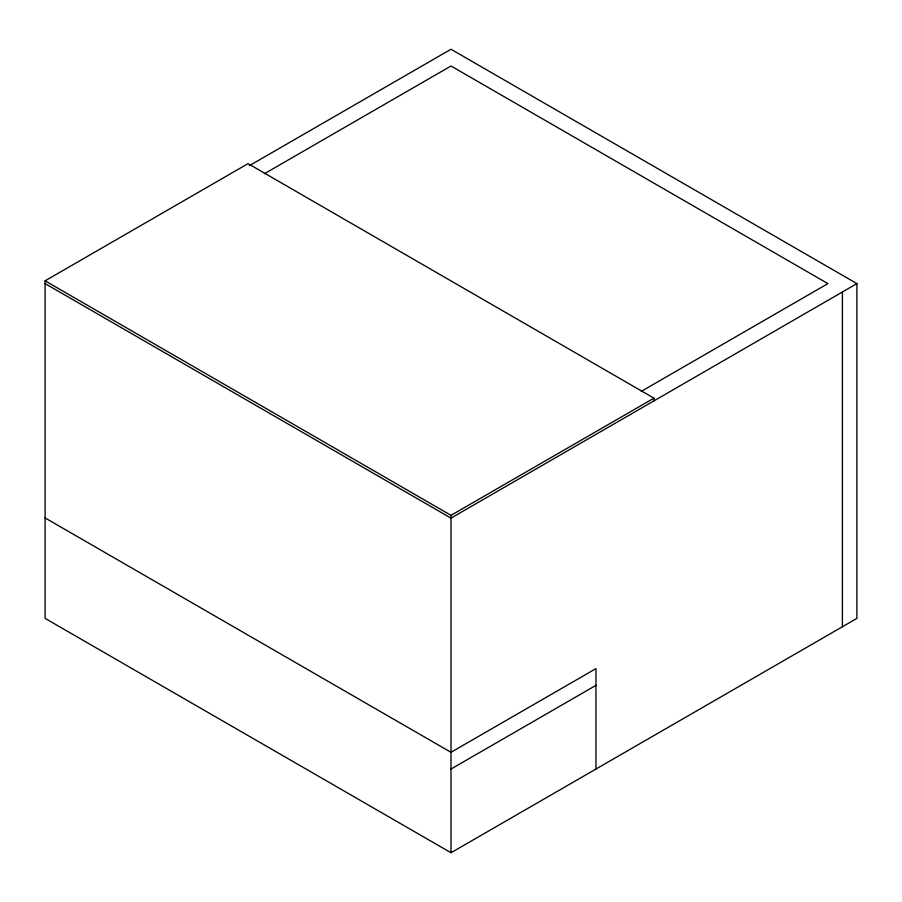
<?xml version="1.0" encoding="UTF-8"?>
<svg xmlns="http://www.w3.org/2000/svg" width="902" height="902" viewBox="0 0 902 902"><rect width="100%" height="100%" fill="white"/><g stroke="black" fill="none" stroke-linecap="round" stroke-linejoin="round"><path stroke-width="1.35" d="M249.268 165.731L451 49.26L856.9 283.611L856.9 618.389L451 852.74L45.1 618.389L45.1 280.815L248.05 163.645L653.95 398.165L653.95 400.95M653.95 398.165L451 515.335L451 852.74M264.342 173.77L451 66.004L827.912 283.611L641.243 391.378M856.9 283.611L451 518.131L45.1 283.611M451 769.045L595.963 685.351M45.1 280.815L451 515.335M45.1 517.951L451 752.302L595.963 668.607L595.963 769.045M842.4 291.977L842.4 626.766"/></g></svg>
